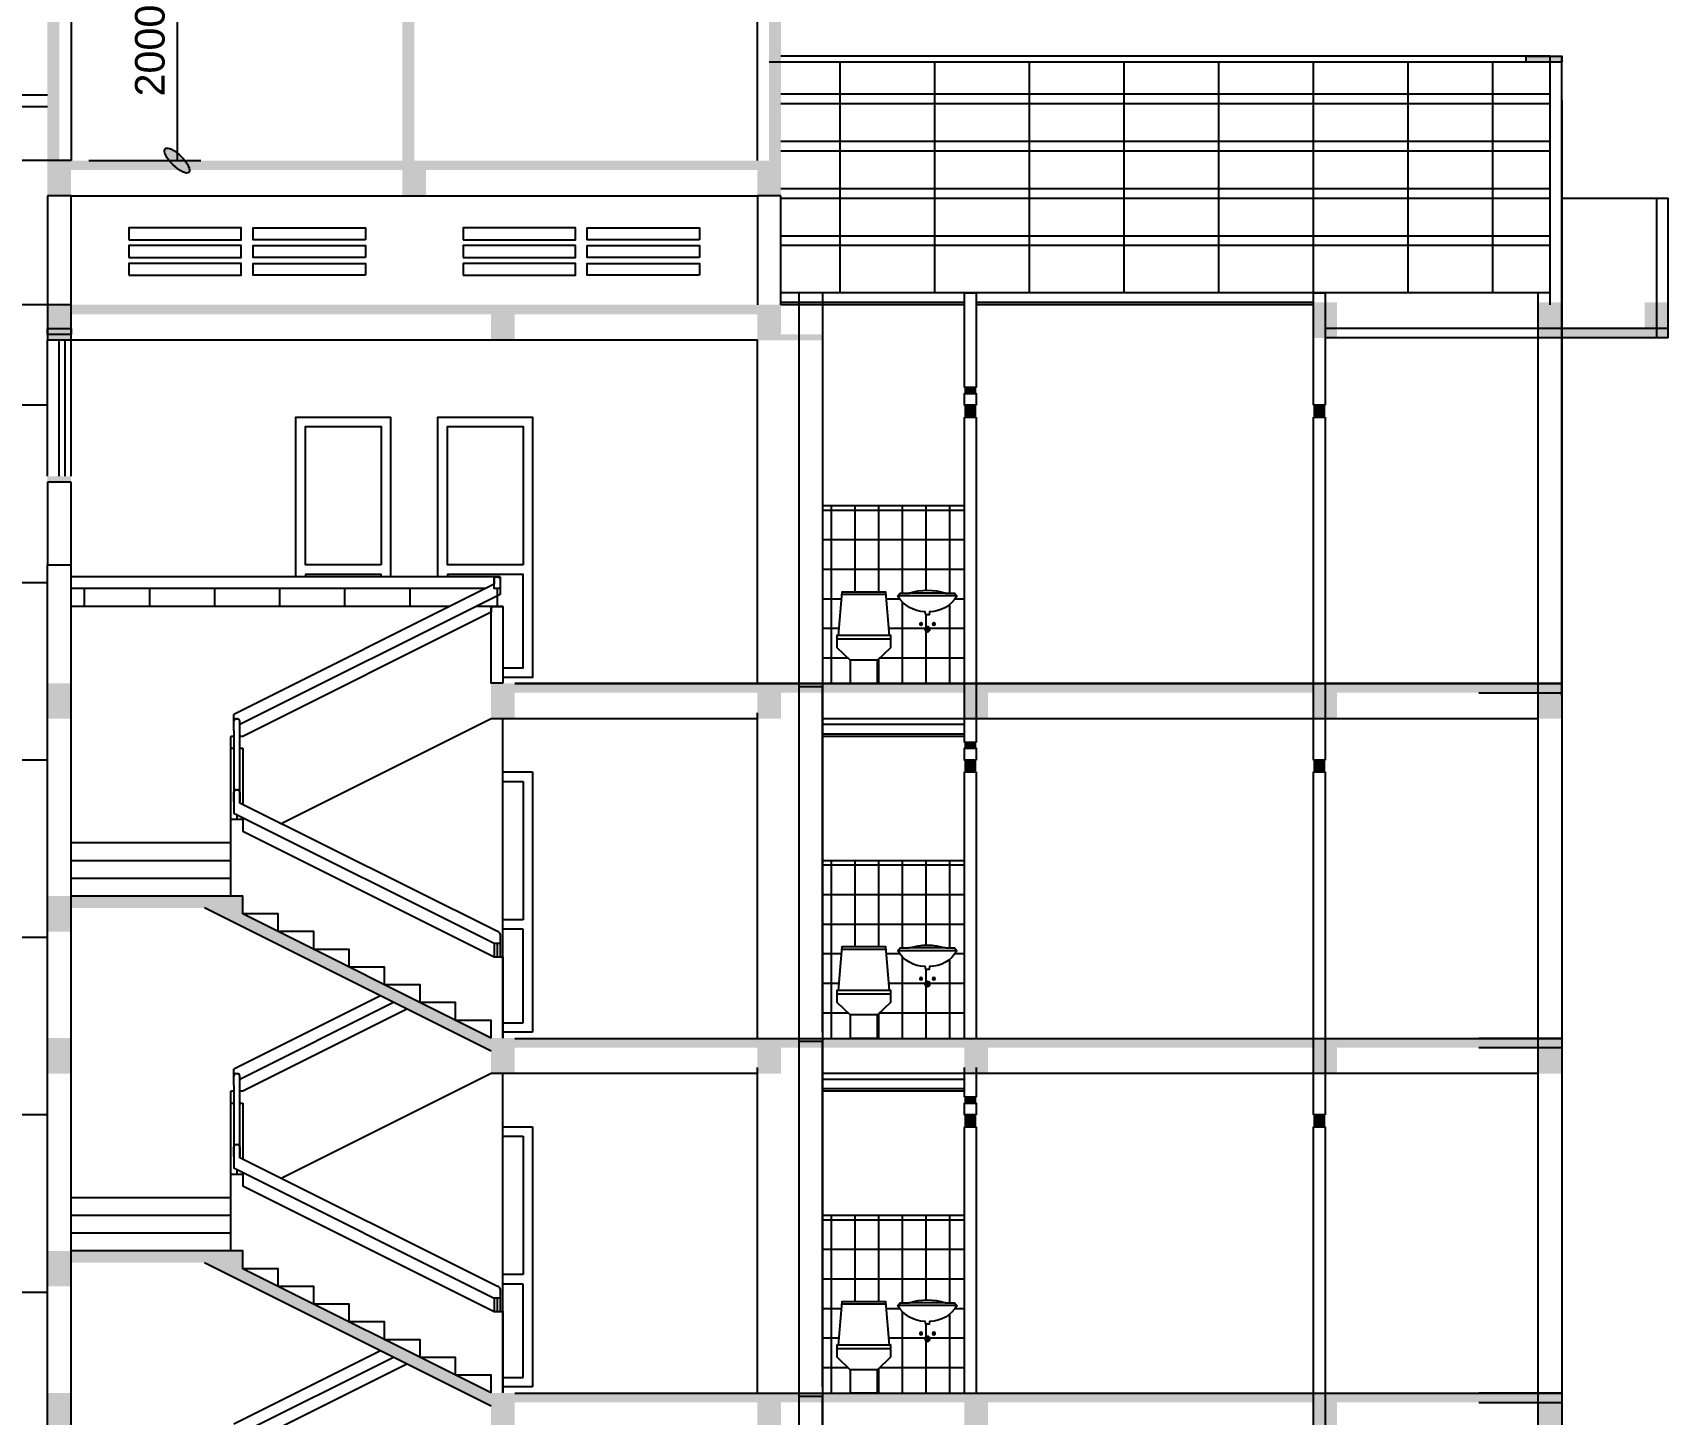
# Model space of a CAD drawing. Extents: x -110475 to -26375, y -22185 to 37215.
# Drawn here: x -54588 to -40763, y 14835 to 26517 of the extents above; entities that cross this region are included whole.
import ezdxf

# ---------------------------------------------------------------- set-up
doc = ezdxf.new("R2010")
doc.units = 0
doc.header["$LTSCALE"] = 800
doc.header["$MEASUREMENT"] = 0
doc.header["$PDMODE"] = 2
doc.layers.get('0').update_dxf_attribs({"linetype": 'CONTINUOUS'})
doc.layers.get('DEFPOINTS').update_dxf_attribs({"linetype": 'CONTINUOUS'})
for name, color, linetype in [('BAO', 3, 'CONTINUOUS'), ('CUA', 4, 'CONTINUOUS'), ('DIM', 6, 'CONTINUOUS'), ('HATCH', 6, 'CONTINUOUS'), ('mc1', 5, 'CONTINUOUS'), ('MDUNG', 3, 'CONTINUOUS'), ('TBI', 3, 'CONTINUOUS')]:
    doc.layers.add(name, color=color, linetype=linetype)
doc.styles.add('VNI-HELVE', font='VHELVEN.TTF')
doc.dimstyles.new('DIM100S', dxfattribs={"dimtxt": 250, "dimasz": 150, "dimexe": 200, "dimexo": 0, "dimgap": 100, "dimtad": 1, "dimdec": 0, "dimlfac": 100, "dimrnd": 50, "dimzin": 0, "dimdsep": 46, "dimtxsty": 'VNI-HELVE', "dimblk1": 'ARCHTICK', "dimblk2": 'ARCHTICK', "dimsah": 1, "dimcen": 0, "dimclrd": 6, "dimclre": 6, "dimclrt": 6, "dimadec": 0, "dimazin": 0, "dimtfac": 1, "dimtdec": 0, "dimtofl": 0, "dimtmove": 0, "dimatfit": 3, "dimldrblk": 'ARCHTICK', "dimfxl": 0, "dimtolj": 1, "dimtzin": 0, "dimarcsym": 0})
pattern_1 = [(90, (-239834.67, 22230.74), (200, 1e-14), [])]
pattern_2 = [(180, (-239834.67, 22230.74), (0, 250), [])]

# ---------------------------------------------------------------- blocks, each defined once
blk = doc.blocks.new('WC2d21')
at = {"color": 151}
for p, q in [((-250, 738), (250, 738)), ((-69, 502), (-39, 502)), ((-54, 517), (-54, 488)), ((-25, 457), (25, 457)), ((0, 483), (0, 432)), ((69, 502), (39, 502)), ((54, 517), (54, 488))]:
    blk.add_line(p, q, dxfattribs=at)
blk.add_line((-154, 762), (154, 762))
blk.add_lwpolyline([(14, 580), (19, 605, 0.263805), (250, 738), (229, 762), (154, 762, 0.159336), (-154, 762), (-229, 762), (-250, 738, 0.263805), (-19, 605), (-14, 580), (0, 580)], format="xyb", close=True)
for centre, radius in [((-54, 502), 10.5), ((0, 457), 21), ((54, 502), 10.5)]:
    blk.add_circle(centre, radius, dxfattribs=at)
blk = doc.blocks.new('_ArchTick')
h = blk.add_hatch(color=256)
edge = h.paths.add_edge_path()
edge.add_ellipse((0, 0), major_axis=(0.5, 0.5), ratio=0.348148, start_angle=0, end_angle=360)
blk.add_ellipse((0, 0), major_axis=(0.5, 0.5), ratio=0.348148)
blk = doc.blocks.new('*D33')
at = {"layer": 'DEFPOINTS', "color": 0, "linetype": 'Continuous'}
for p in [(-54314, 27296), (-54114, 25436), (-53368, 25436)]:
    blk.add_point(p, dxfattribs=at)
at = {"layer": 'DIM', "color": 6, "linetype": 'Continuous', "lineweight": -2}
for p, q in [((-54314, 27296), (-53168, 27296)), ((-53368, 27296), (-53368, 25436)), ((-54114, 25436), (-53168, 25436))]:
    blk.add_line(p, q, dxfattribs=at)
at = {"layer": 'DIM', "color": 6, "linetype": 'Continuous', "lineweight": -2, "xscale": 200, "yscale": 200, "zscale": 200}
for p, rotation in [((-53368, 27296), 90), ((-53368, 25436), 270)]:
    blk.add_blockref('_ArchTick', p, dxfattribs=dict(at, rotation=rotation))
at = {"layer": 'DIM', "color": 6, "linetype": 'Continuous', "insert": (-53596, 26366), "char_height": 250, "attachment_point": 5, "rotation": 90, "style": 'VNI-HELVE'}
blk.add_mtext('\\A1;2000', dxfattribs=at)
blk = doc.blocks.new('*D32')
at = {"layer": 'DEFPOINTS', "color": 0, "linetype": 'Continuous'}
for p in [(-54263, 25436), (-55199, 24216), (-54263, 24216)]:
    blk.add_point(p, dxfattribs=at)
at = {"layer": 'DIM', "color": 6, "linetype": 'Continuous', "lineweight": -2}
for p, q in [((-54263, 25436), (-55399, 25436)), ((-55199, 25436), (-55199, 24216)), ((-54263, 24216), (-55399, 24216)), ((-55199, 24216), (-55199, 22651))]:
    blk.add_line(p, q, dxfattribs=at)
at = {"layer": 'DIM', "color": 6, "linetype": 'Continuous', "lineweight": -2, "xscale": 200, "yscale": 200, "zscale": 200}
for p, rotation in [((-55199, 25436), 90), ((-55199, 24216), 270)]:
    blk.add_blockref('_ArchTick', p, dxfattribs=dict(at, rotation=rotation))
at = {"layer": 'DIM', "color": 6, "linetype": 'Continuous', "insert": (-55428, 23333), "char_height": 250, "attachment_point": 5, "rotation": 90, "style": 'VNI-HELVE'}
blk.add_mtext('\\A1;122000', dxfattribs=at)

msp = doc.modelspace()

# ---------------------------------------------------------------- hatches: boundary and pattern name
at = {"layer": 'HATCH'}
h = msp.add_hatch(dxfattribs=at)
h.set_pattern_fill('_USER', color=6, scale=250, style=0, pattern_type=0)
h.set_pattern_definition([(180, (-239834.67, 28230.74), (0, 250), [])])
h.paths.add_polyline_path([(-47912.808, 22516.307), (-46712.808, 22516.307), (-46712.808, 21066.307), (-46712.808, 21016.307), (-47447.808, 21016.307), (-47447.808, 21212.139), (-47333.808, 21320.007), (-47333.808, 21387.971), (-47333.808, 21419.307), (-47345.575, 21419.307), (-47377.808, 21787.307), (-47562.808, 21787.307), (-47747.808, 21787.307), (-47780.04, 21419.307), (-47791.808, 21419.307), (-47791.808, 21387.971), (-47791.808, 21320.007), (-47677.808, 21212.139), (-47677.808, 21016.307), (-47912.808, 21016.307)])
h.paths.add_polyline_path([(-47254.481, 21778.798), (-47275.423, 21754.289, 0.263804579), (-47044.657, 21620.817), (-47039.753, 21596.307), (-47025.283, 21596.307), (-47010.813, 21596.307), (-47005.91, 21620.817, 0.263804579), (-46775.144, 21754.289), (-46796.086, 21778.798), (-46871.461, 21778.798, 0.159336024), (-47179.105, 21778.798)], flags=16)
h.paths.add_polyline_path([(-47090.092, 21518.798, 1), (-47069.092, 21518.798, 1)], flags=16)
h.paths.add_polyline_path([(-47046.283, 21473.798, 1), (-47004.283, 21473.798, 1)], flags=16)
h.paths.add_polyline_path([(-46981.474, 21518.798, 1), (-46960.474, 21518.798, 1)], flags=16)
h = msp.add_hatch(dxfattribs=at)
h.set_pattern_fill('_USER', color=6, scale=200, angle=90, style=0, pattern_type=0)
h.set_pattern_definition([(90, (-239834.67, 28230.74), (200, 1e-14), [])])
h.paths.add_polyline_path([(-47912.808, 22516.307), (-46712.808, 22516.307), (-46712.808, 21066.307), (-46712.808, 21016.307), (-47447.808, 21016.307), (-47447.808, 21212.139), (-47333.808, 21320.007), (-47333.808, 21387.971), (-47333.808, 21419.307), (-47345.575, 21419.307), (-47377.808, 21787.307), (-47562.808, 21787.307), (-47747.808, 21787.307), (-47780.04, 21419.307), (-47791.808, 21419.307), (-47791.808, 21387.971), (-47791.808, 21320.007), (-47677.808, 21212.139), (-47677.808, 21016.307), (-47912.808, 21016.307)])
h.paths.add_polyline_path([(-47254.481, 21778.798), (-47275.423, 21754.289, 0.263804579), (-47044.657, 21620.817), (-47039.753, 21596.307), (-47025.283, 21596.307), (-47010.813, 21596.307), (-47005.91, 21620.817, 0.263804579), (-46775.144, 21754.289), (-46796.086, 21778.798), (-46871.461, 21778.798, 0.159336024), (-47179.105, 21778.798)], flags=16)
h.paths.add_polyline_path([(-47090.092, 21518.798, 1), (-47069.092, 21518.798, 1)], flags=16)
h.paths.add_polyline_path([(-46981.474, 21518.798, 1), (-46960.474, 21518.798, 1)], flags=16)
h.paths.add_polyline_path([(-47046.283, 21473.798, 1), (-47004.283, 21473.798, 1)], flags=16)
h = msp.add_hatch(dxfattribs=at)
h.set_pattern_fill('_USER', color=6, scale=250, style=0, pattern_type=0)
h.set_pattern_definition([(180, (-239834.67, 25230.74), (0, 250), [])])
h.paths.add_polyline_path([(-47912.808, 19516.307), (-46712.808, 19516.307), (-46712.808, 18066.307), (-46712.808, 18016.307), (-47447.808, 18016.307), (-47447.808, 18212.139), (-47333.808, 18320.007), (-47333.808, 18387.971), (-47333.808, 18419.307), (-47345.575, 18419.307), (-47377.808, 18787.307), (-47562.808, 18787.307), (-47747.808, 18787.307), (-47780.04, 18419.307), (-47791.808, 18419.307), (-47791.808, 18387.971), (-47791.808, 18320.007), (-47677.808, 18212.139), (-47677.808, 18016.307), (-47912.808, 18016.307)])
h.paths.add_polyline_path([(-47254.481, 18778.798), (-47275.423, 18754.289, 0.263804579), (-47044.657, 18620.817), (-47039.753, 18596.307), (-47025.283, 18596.307), (-47010.813, 18596.307), (-47005.91, 18620.817, 0.263804579), (-46775.144, 18754.289), (-46796.086, 18778.798), (-46871.461, 18778.798, 0.159336024), (-47179.105, 18778.798)], flags=16)
h.paths.add_polyline_path([(-47090.092, 18518.798, 1), (-47069.092, 18518.798, 1)], flags=16)
h.paths.add_polyline_path([(-47046.283, 18473.798, 1), (-47004.283, 18473.798, 1)], flags=16)
h.paths.add_polyline_path([(-46981.474, 18518.798, 1), (-46960.474, 18518.798, 1)], flags=16)
h = msp.add_hatch(dxfattribs=at)
h.set_pattern_fill('_USER', color=6, scale=200, angle=90, style=0, pattern_type=0)
h.set_pattern_definition([(90, (-239834.67, 25230.74), (200, 1e-14), [])])
h.paths.add_polyline_path([(-47912.808, 19516.307), (-46712.808, 19516.307), (-46712.808, 18066.307), (-46712.808, 18016.307), (-47447.808, 18016.307), (-47447.808, 18212.139), (-47333.808, 18320.007), (-47333.808, 18387.971), (-47333.808, 18419.307), (-47345.575, 18419.307), (-47377.808, 18787.307), (-47562.808, 18787.307), (-47747.808, 18787.307), (-47780.04, 18419.307), (-47791.808, 18419.307), (-47791.808, 18387.971), (-47791.808, 18320.007), (-47677.808, 18212.139), (-47677.808, 18016.307), (-47912.808, 18016.307)])
h.paths.add_polyline_path([(-47254.481, 18778.798), (-47275.423, 18754.289, 0.263804579), (-47044.657, 18620.817), (-47039.753, 18596.307), (-47025.283, 18596.307), (-47010.813, 18596.307), (-47005.91, 18620.817, 0.263804579), (-46775.144, 18754.289), (-46796.086, 18778.798), (-46871.461, 18778.798, 0.159336024), (-47179.105, 18778.798)], flags=16)
h.paths.add_polyline_path([(-47090.092, 18518.798, 1), (-47069.092, 18518.798, 1)], flags=16)
h.paths.add_polyline_path([(-46981.474, 18518.798, 1), (-46960.474, 18518.798, 1)], flags=16)
h.paths.add_polyline_path([(-47046.283, 18473.798, 1), (-47004.283, 18473.798, 1)], flags=16)
h = msp.add_hatch(dxfattribs=at)
h.set_pattern_fill('_USER', color=6, scale=200, angle=90, style=0, pattern_type=0)
h.set_pattern_definition(pattern_1)
h.paths.add_polyline_path([(-47912.808, 16516.307), (-46712.808, 16516.307), (-46712.808, 15066.307), (-46712.808, 15016.307), (-47447.808, 15016.307), (-47447.808, 15212.139), (-47333.808, 15320.007), (-47333.808, 15387.971), (-47333.808, 15419.307), (-47345.575, 15419.307), (-47377.808, 15787.307), (-47562.808, 15787.307), (-47747.808, 15787.307), (-47780.04, 15419.307), (-47791.808, 15419.307), (-47791.808, 15387.971), (-47791.808, 15320.007), (-47677.808, 15212.139), (-47677.808, 15016.307), (-47912.808, 15016.307)])
h.paths.add_polyline_path([(-47254.481, 15778.798), (-47275.423, 15754.289, 0.263804579), (-47044.657, 15620.817), (-47039.753, 15596.307), (-47025.283, 15596.307), (-47010.813, 15596.307), (-47005.91, 15620.817, 0.263804579), (-46775.144, 15754.289), (-46796.086, 15778.798), (-46871.461, 15778.798, 0.159336024), (-47179.105, 15778.798)], flags=16)
h.paths.add_polyline_path([(-47090.092, 15518.798, 1), (-47069.092, 15518.798, 1)], flags=16)
h.paths.add_polyline_path([(-46981.474, 15518.798, 1), (-46960.474, 15518.798, 1)], flags=16)
h.paths.add_polyline_path([(-47046.283, 15473.798, 1), (-47004.283, 15473.798, 1)], flags=16)
h = msp.add_hatch(dxfattribs=at)
h.set_pattern_fill('_USER', color=6, scale=250, style=0, pattern_type=0)
h.set_pattern_definition(pattern_2)
h.paths.add_polyline_path([(-47912.808, 16516.307), (-46712.808, 16516.307), (-46712.808, 15066.307), (-46712.808, 15016.307), (-47447.808, 15016.307), (-47447.808, 15212.139), (-47333.808, 15320.007), (-47333.808, 15387.971), (-47333.808, 15419.307), (-47345.575, 15419.307), (-47377.808, 15787.307), (-47562.808, 15787.307), (-47747.808, 15787.307), (-47780.04, 15419.307), (-47791.808, 15419.307), (-47791.808, 15387.971), (-47791.808, 15320.007), (-47677.808, 15212.139), (-47677.808, 15016.307), (-47912.808, 15016.307)])
h.paths.add_polyline_path([(-47254.481, 15778.798), (-47275.423, 15754.289, 0.263804579), (-47044.657, 15620.817), (-47039.753, 15596.307), (-47025.283, 15596.307), (-47010.813, 15596.307), (-47005.91, 15620.817, 0.263804579), (-46775.144, 15754.289), (-46796.086, 15778.798), (-46871.461, 15778.798, 0.159336024), (-47179.105, 15778.798)], flags=16)
h.paths.add_polyline_path([(-47090.092, 15518.798, 1), (-47069.092, 15518.798, 1)], flags=16)
h.paths.add_polyline_path([(-47046.283, 15473.798, 1), (-47004.283, 15473.798, 1)], flags=16)
h.paths.add_polyline_path([(-46981.474, 15518.798, 1), (-46960.474, 15518.798, 1)], flags=16)
h = msp.add_hatch(dxfattribs=at)
h.set_pattern_fill('_USER', color=6, scale=250, style=0, pattern_type=0)
h.set_pattern_definition(pattern_2)
h.paths.add_polyline_path([(-47912.808, 16516.307), (-46712.808, 16516.307), (-46712.808, 15066.307), (-46712.808, 15016.307), (-47447.808, 15016.307), (-47447.808, 15212.139), (-47333.808, 15320.007), (-47333.808, 15387.971), (-47333.808, 15419.307), (-47345.575, 15419.307), (-47377.808, 15787.307), (-47562.808, 15787.307), (-47747.808, 15787.307), (-47780.04, 15419.307), (-47791.808, 15419.307), (-47791.808, 15387.971), (-47791.808, 15320.007), (-47677.808, 15212.139), (-47677.808, 15016.307), (-47912.808, 15016.307)])
h.paths.add_polyline_path([(-47254.481, 15778.798), (-47275.423, 15754.289, 0.263804579), (-47044.657, 15620.817), (-47039.753, 15596.307), (-47025.283, 15596.307), (-47010.813, 15596.307), (-47005.91, 15620.817, 0.263804579), (-46775.144, 15754.289), (-46796.086, 15778.798), (-46871.461, 15778.798, 0.159336024), (-47179.105, 15778.798)], flags=16)
h.paths.add_polyline_path([(-47090.092, 15518.798, 1), (-47069.092, 15518.798, 1)], flags=16)
h.paths.add_polyline_path([(-47046.283, 15473.798, 1), (-47004.283, 15473.798, 1)], flags=16)
h.paths.add_polyline_path([(-46981.474, 15518.798, 1), (-46960.474, 15518.798, 1)], flags=16)
h = msp.add_hatch(dxfattribs=at)
h.set_pattern_fill('_USER', color=6, scale=200, angle=90, style=0, pattern_type=0)
h.set_pattern_definition(pattern_1)
h.paths.add_polyline_path([(-47912.808, 16516.307), (-46712.808, 16516.307), (-46712.808, 15066.307), (-46712.808, 15016.307), (-47447.808, 15016.307), (-47447.808, 15212.139), (-47333.808, 15320.007), (-47333.808, 15387.971), (-47333.808, 15419.307), (-47345.575, 15419.307), (-47377.808, 15787.307), (-47562.808, 15787.307), (-47747.808, 15787.307), (-47780.04, 15419.307), (-47791.808, 15419.307), (-47791.808, 15387.971), (-47791.808, 15320.007), (-47677.808, 15212.139), (-47677.808, 15016.307), (-47912.808, 15016.307)])
h.paths.add_polyline_path([(-47254.481, 15778.798), (-47275.423, 15754.289, 0.263804579), (-47044.657, 15620.817), (-47039.753, 15596.307), (-47025.283, 15596.307), (-47010.813, 15596.307), (-47005.91, 15620.817, 0.263804579), (-46775.144, 15754.289), (-46796.086, 15778.798), (-46871.461, 15778.798, 0.159336024), (-47179.105, 15778.798)], flags=16)
h.paths.add_polyline_path([(-47090.092, 15518.798, 1), (-47069.092, 15518.798, 1)], flags=16)
h.paths.add_polyline_path([(-46981.474, 15518.798, 1), (-46960.474, 15518.798, 1)], flags=16)
h.paths.add_polyline_path([(-47046.283, 15473.798, 1), (-47004.283, 15473.798, 1)], flags=16)

# ---------------------------------------------------------------- linework, layer by layer
at = {"layer": 'BAO', "color": 3, "linetype": 'Continuous'}
for points in [[(-41862.808, 20716.307), (-47912.867, 20716.307)], [(-50712.936, 18016.307), (-50712.936, 18166.307), (-51012.936, 18166.307), (-51012.936, 18316.307), (-51312.936, 18316.307), (-51312.936, 18466.307), (-51612.936, 18466.307), (-51612.936, 18616.307), (-51912.936, 18616.307), (-51912.936, 18766.307), (-52212.936, 18766.307), (-52212.936, 18916.307), (-52512.936, 18916.307), (-52512.936, 19066.307), (-52812.936, 19066.307)], [(-41862.808, 17716.307), (-47912.867, 17716.307)], [(-50712.936, 15016.307), (-50712.936, 15166.307), (-51012.936, 15166.307), (-51012.936, 15316.307), (-51312.936, 15316.307), (-51312.936, 15466.307), (-51612.936, 15466.307), (-51612.936, 15616.307), (-51912.936, 15616.307), (-51912.936, 15766.307), (-52212.936, 15766.307), (-52212.936, 15916.307), (-52512.936, 15916.307), (-52512.936, 16066.307), (-52812.936, 16066.307)]]:
    msp.add_lwpolyline(points, dxfattribs=at)
at = {"layer": 'CUA', "color": 4}
for p, q in [((-48262.808, 25136.307), (-48462.808, 25136.307)), ((-48262.808, 24216.307), (-48262.808, 25136.307)), ((-54148.678, 21666.307), (-54148.678, 21816.307)), ((-53598.678, 21666.307), (-53598.678, 21816.307)), ((-53048.678, 21666.307), (-53048.678, 21816.307)), ((-52498.678, 21666.307), (-52498.678, 21816.307)), ((-51948.678, 21666.307), (-51948.678, 21816.307)), ((-51398.678, 21666.307), (-51398.678, 21816.307)), ((-46612.808, 15716.307), (-46612.808, 15116.307)), ((-46612.808, 15716.307), (-46612.808, 15116.307))]:
    msp.add_line(p, q, dxfattribs=at)
at = {"layer": 'CUA', "color": 4, "linetype": 'ByBlock'}
for p, q in [((-54362.808, 22766.307), (-54362.808, 23916.307)), ((-54312.808, 22766.307), (-54312.808, 23916.307)), ((-54262.808, 22766.307), (-54262.808, 23916.307)), ((-50637.936, 21916.307), (-54262.808, 21916.307)), ((-50687.936, 21853.111), (-52887.936, 20753.111)), ((-50687.936, 21891.307), (-50687.936, 21853.111)), ((-50637.936, 21916.307), (-50637.936, 21816.307)), ((-50637.936, 21878.111), (-50637.936, 21766.307)), ((-50761.543, 21816.307), (-54262.808, 21816.307)), ((-50637.936, 21766.307), (-52837.936, 20666.307)), ((-50662.936, 21816.307), (-50662.936, 21666.307)), ((-50662.936, 21816.307), (-50662.936, 21666.307)), ((-50662.936, 21753.807), (-50662.936, 21666.307)), ((-51061.543, 21666.307), (-54262.808, 21666.307)), ((-50712.936, 21616.307), (-52812.936, 20566.307)), ((-50612.936, 21666.307), (-50837.936, 21666.307)), ((-50712.936, 21666.307), (-50712.936, 21616.307)), ((-50612.936, 21666.307), (-50612.936, 21016.307)), ((-52887.936, 20616.307), (-52887.936, 20753.111)), ((-52887.936, 20616.307), (-52887.936, 19915.611)), ((-52867.936, 20716.307), (-52857.936, 20716.307)), ((-52837.936, 20616.307), (-52837.936, 20696.307)), ((-52837.936, 20003.074), (-52837.936, 20616.307)), ((-52887.936, 20566.307), (-52912.936, 20566.307)), ((-52912.936, 20466.307), (-52912.936, 20566.307)), ((-52912.936, 19216.307), (-52912.936, 20466.307)), ((-52912.936, 20466.307), (-52887.936, 20466.307)), ((-52812.936, 20566.307), (-52837.936, 20566.307)), ((-52837.936, 20466.307), (-52812.936, 20466.307)), ((-52812.936, 20466.307), (-52812.936, 19990.611)), ((-50612.936, 20266.307), (-50362.808, 20266.307)), ((-50612.936, 20186.307), (-50442.808, 20186.307)), ((-50442.808, 20186.307), (-50442.808, 19016.307)), ((-50362.808, 20266.307), (-50362.808, 18066.307)), ((-52887.936, 20016.307), (-52887.936, 20096.307)), ((-52867.936, 20116.307), (-52857.936, 20116.307)), ((-52837.936, 20096.307), (-52837.936, 20016.307)), ((-50687.936, 18815.611), (-52887.936, 19915.611)), ((-50657.936, 18916.307), (-52837.936, 20003.074)), ((-52912.936, 19216.307), (-52912.936, 19866.307)), ((-52912.936, 19866.307), (-52812.936, 19866.307)), ((-52862.936, 19903.111), (-52862.936, 19866.307)), ((-52862.936, 19903.111), (-52862.936, 19866.307)), ((-52812.936, 19878.111), (-52812.936, 19766.307)), ((-52912.936, 19666.307), (-54262.808, 19666.307)), ((-52912.936, 19516.307), (-54262.808, 19516.307)), ((-52912.936, 19366.307), (-54262.808, 19366.307)), ((-50442.808, 19016.307), (-50612.936, 19016.307)), ((-50687.936, 18816.307), (-50687.936, 18703.807)), ((-50637.936, 18816.307), (-50687.936, 18816.307)), ((-50662.936, 18816.307), (-50662.936, 18703.807)), ((-50662.936, 18816.307), (-50662.936, 18703.807)), ((-50637.936, 18896.307), (-50637.936, 18816.307)), ((-50637.936, 18840.611), (-50637.936, 18703.807)), ((-50442.808, 18936.307), (-50612.936, 18936.307)), ((-50442.808, 18146.307), (-50442.808, 18936.307)), ((-50687.936, 18703.807), (-50612.936, 18703.807)), ((-50612.936, 18703.807), (-50612.936, 18016.307)), ((-51649.043, 18372.557), (-52887.936, 17753.111)), ((-51649.043, 18372.557), (-52887.936, 17753.111)), ((-51537.239, 18316.656), (-52837.936, 17666.307)), ((-51537.239, 18316.656), (-52837.936, 17666.307)), ((-51424.739, 18260.406), (-52812.936, 17566.307)), ((-50612.936, 18146.307), (-50442.808, 18146.307)), ((-50362.808, 18066.307), (-50612.936, 18066.307)), ((-52887.936, 17616.307), (-52887.936, 17753.111)), ((-52867.936, 17716.307), (-52857.936, 17716.307)), ((-52867.936, 17716.307), (-52857.936, 17716.307)), ((-52837.936, 17616.307), (-52837.936, 17696.307)), ((-48462.808, 15066.307), (-48462.808, 17766.307)), ((-52887.936, 17566.307), (-52912.936, 17566.307)), ((-52912.936, 17466.307), (-52912.936, 17566.307)), ((-52887.936, 17616.307), (-52887.936, 16915.611)), ((-52837.936, 17003.074), (-52837.936, 17616.307)), ((-52812.936, 17566.307), (-52837.936, 17566.307)), ((-52912.936, 16216.307), (-52912.936, 17466.307)), ((-52912.936, 17466.307), (-52887.936, 17466.307)), ((-52837.936, 17466.307), (-52812.936, 17466.307)), ((-52812.936, 17466.307), (-52812.936, 16990.611)), ((-50612.936, 17266.307), (-50362.808, 17266.307)), ((-50612.936, 17186.307), (-50442.808, 17186.307)), ((-50442.808, 17186.307), (-50442.808, 16016.307)), ((-50362.808, 17266.307), (-50362.808, 15066.307)), ((-52887.936, 17016.307), (-52887.936, 17096.307)), ((-52867.936, 17116.307), (-52857.936, 17116.307)), ((-52837.936, 17096.307), (-52837.936, 17016.307)), ((-50687.936, 15815.611), (-52887.936, 16915.611)), ((-52862.936, 16903.111), (-52862.936, 16866.307)), ((-52862.936, 16903.111), (-52862.936, 16866.307)), ((-50657.936, 15916.307), (-52837.936, 17003.074)), ((-52812.936, 16878.111), (-52812.936, 16766.307)), ((-52912.936, 16216.307), (-52912.936, 16866.307)), ((-52912.936, 16866.307), (-52812.936, 16866.307)), ((-52912.936, 16666.307), (-54262.808, 16666.307)), ((-52912.936, 16516.307), (-54262.808, 16516.307)), ((-52912.936, 16366.307), (-54262.808, 16366.307)), ((-50442.808, 16016.307), (-50612.936, 16016.307)), ((-50442.808, 15936.307), (-50612.936, 15936.307)), ((-50442.808, 15146.307), (-50442.808, 15936.307)), ((-50687.936, 15816.307), (-50687.936, 15703.807)), ((-50637.936, 15816.307), (-50687.936, 15816.307)), ((-50662.936, 15816.307), (-50662.936, 15703.807)), ((-50662.936, 15816.307), (-50662.936, 15703.807)), ((-50637.936, 15896.307), (-50637.936, 15816.307)), ((-50637.936, 15840.611), (-50637.936, 15703.807)), ((-50687.936, 15703.807), (-50612.936, 15703.807)), ((-50612.936, 15703.807), (-50612.936, 15016.307)), ((-51649.043, 15372.557), (-52887.936, 14753.111)), ((-51537.239, 15316.656), (-52837.936, 14666.307)), ((-51424.739, 15260.406), (-52812.936, 14566.307)), ((-50612.936, 15146.307), (-50442.808, 15146.307)), ((-50362.808, 15066.307), (-50612.936, 15066.307))]:
    msp.add_line(p, q, dxfattribs=at)
at = {"layer": 'CUA', "color": 4, "linetype": 'Continuous'}
for p, q in [((-46712.808, 20666.307), (-47912.808, 20666.307)), ((-46712.808, 20586.307), (-47912.808, 20586.307)), ((-46712.808, 20566.307), (-47912.808, 20566.307)), ((-46712.808, 17666.307), (-47912.808, 17666.307)), ((-46712.808, 17586.307), (-47912.808, 17586.307)), ((-46712.808, 17566.307), (-47912.808, 17566.307))]:
    msp.add_line(p, q, dxfattribs=at)
at = {"layer": 'CUA', "color": 4, "linetype": 'ByBlock'}
for points in [[(-53775.308, 24766.307), (-52825.308, 24766.307), (-52825.308, 24866.307), (-53775.308, 24866.307)], [(-51775.308, 24766.307), (-52725.308, 24766.307), (-52725.308, 24866.307), (-51775.308, 24866.307)], [(-50950.308, 24766.307), (-50000.308, 24766.307), (-50000.308, 24866.307), (-50950.308, 24866.307)], [(-48950.308, 24766.307), (-49900.308, 24766.307), (-49900.308, 24866.307), (-48950.308, 24866.307)], [(-53775.308, 24616.307), (-52825.308, 24616.307), (-52825.308, 24716.307), (-53775.308, 24716.307)], [(-51775.308, 24616.307), (-52725.308, 24616.307), (-52725.308, 24716.307), (-51775.308, 24716.307)], [(-50950.308, 24616.307), (-50000.308, 24616.307), (-50000.308, 24716.307), (-50950.308, 24716.307)], [(-48950.308, 24616.307), (-49900.308, 24616.307), (-49900.308, 24716.307), (-48950.308, 24716.307)], [(-53775.308, 24466.307), (-52825.308, 24466.307), (-52825.308, 24566.307), (-53775.308, 24566.307)], [(-51775.308, 24466.307), (-52725.308, 24466.307), (-52725.308, 24566.307), (-51775.308, 24566.307)], [(-50950.308, 24466.307), (-50000.308, 24466.307), (-50000.308, 24566.307), (-50950.308, 24566.307)], [(-48950.308, 24466.307), (-49900.308, 24466.307), (-49900.308, 24566.307), (-48950.308, 24566.307)], [(-51642.808, 22016.307), (-52282.808, 22016.307), (-52282.808, 23186.307), (-51642.808, 23186.307)], [(-50442.808, 22016.307), (-51082.808, 22016.307), (-51082.808, 23186.307), (-50442.808, 23186.307)], [(-50612.936, 21016.307), (-50712.936, 21016.307), (-50712.936, 21666.307), (-50612.936, 21666.307)]]:
    msp.add_lwpolyline(points, close=True, dxfattribs=at)
for points in [[(-52362.808, 21916.307), (-52362.808, 23266.307), (-51562.808, 23266.307), (-51562.808, 21916.307)], [(-51162.808, 21916.307), (-51162.808, 23266.307), (-50362.808, 23266.307), (-50362.808, 21066.307), (-50612.936, 21066.307)], [(-51642.808, 21916.307), (-51642.808, 21936.307), (-52282.808, 21936.307), (-52282.808, 21916.307)], [(-50612.936, 21146.307), (-50442.808, 21146.307), (-50442.808, 21936.307), (-51082.808, 21936.307), (-51082.808, 21916.307)], [(-52912.936, 19216.307), (-52912.936, 19216.307), (-52912.936, 19866.307), (-52812.936, 19866.307), (-52812.936, 19766.307), (-50687.936, 18703.807)], [(-47912.808, 15066.307), (-47912.808, 17986.307), (-48112.808, 17986.307), (-48112.808, 15066.307)], [(-52912.936, 16216.307), (-52912.936, 16216.307), (-52912.936, 16866.307), (-52812.936, 16866.307), (-52812.936, 16766.307), (-50687.936, 15703.807)], [(-47912.808, 12066.307), (-47912.808, 14986.307), (-48112.808, 14986.307), (-48112.808, 12066.307)]]:
    msp.add_lwpolyline(points, dxfattribs=at)
msp.add_lwpolyline([(-50637.936, 21816.307), (-50687.936, 21816.307), (-50687.936, 21896.307, -0.414213562), (-50667.936, 21916.307), (-50657.936, 21916.307, -0.414213562), (-50637.936, 21896.307)], format="xyb", close=True, dxfattribs=at)
for centre, start, end in [((-52867.936, 20696.307), 90, 180), ((-52857.936, 20696.307), 0, 90), ((-52867.936, 20096.307), 90, 180), ((-52857.936, 20096.307), 0, 90), ((-50657.936, 18896.307), 0, 90), ((-52867.936, 17696.307), 90, 180), ((-52867.936, 17696.307), 90, 180), ((-52857.936, 17696.307), 0, 90), ((-52857.936, 17696.307), 0, 90), ((-52867.936, 17096.307), 90, 180), ((-52857.936, 17096.307), 0, 90), ((-50657.936, 15896.307), 0, 90)]:
    msp.add_arc(centre, 20, start, end, dxfattribs=at)
at = {"layer": 'HATCH', "color": 6}
for p, q in [((-46712.808, 22516.307), (-47912.808, 22516.307)), ((-46712.808, 19516.307), (-47912.808, 19516.307)), ((-46712.808, 16516.307), (-47912.808, 16516.307)), ((-46712.808, 16516.307), (-47912.808, 16516.307))]:
    msp.add_line(p, q, dxfattribs=at)
at = {"layer": 'mc1', "color": 5}
for p, q in [((-54262.808, 25136.307), (-54462.808, 25136.307)), ((-54262.808, 23916.307), (-54462.808, 23916.307)), ((-42362.808, 21016.307), (-41662.808, 21016.307)), ((-42362.808, 20936.307), (-41662.808, 20936.307)), ((-50712.936, 17904.504), (-53136.543, 19116.307)), ((-50712.936, 18016.307), (-52812.936, 19066.307)), ((-42362.808, 18016.307), (-41662.808, 18016.307)), ((-42362.808, 17936.307), (-41662.808, 17936.307)), ((-50712.936, 14904.504), (-53136.543, 16116.307)), ((-50712.936, 14904.504), (-53136.543, 16116.307)), ((-50712.936, 15016.307), (-52812.936, 16066.307)), ((-50712.936, 15016.307), (-52812.936, 16066.307)), ((-42362.808, 15016.307), (-41662.808, 15016.307)), ((-42362.808, 14936.307), (-41662.808, 14936.307))]:
    msp.add_line(p, q, dxfattribs=at)
at = {"layer": 'mc1', "color": 5, "linetype": 'Continuous'}
for p, q in [((-46712.808, 24236.307), (-48262.808, 24236.307)), ((-46712.808, 24216.307), (-48262.808, 24216.307)), ((-43762.808, 24236.307), (-46612.808, 24236.307)), ((-43762.808, 24216.307), (-46612.808, 24216.307)), ((-46612.808, 23516.307), (-46712.808, 23516.307)), ((-43662.808, 23366.307), (-43762.808, 23366.307)), ((-46712.808, 23266.307), (-46612.808, 23266.307)), ((-43762.808, 23266.307), (-43662.808, 23266.307)), ((-54262.808, 22716.307), (-54462.808, 22716.307)), ((-54262.808, 22716.307), (-54462.808, 22716.307)), ((-46612.808, 20516.307), (-46712.808, 20516.307)), ((-43662.808, 20366.307), (-43762.808, 20366.307)), ((-46712.808, 20266.307), (-46612.808, 20266.307)), ((-43762.808, 20266.307), (-43662.808, 20266.307)), ((-46612.808, 17516.307), (-46712.808, 17516.307)), ((-43662.808, 17366.307), (-43762.808, 17366.307)), ((-46712.808, 17266.307), (-46612.808, 17266.307)), ((-46712.808, 17266.307), (-46612.808, 17266.307)), ((-43762.808, 17266.307), (-43662.808, 17266.307))]:
    msp.add_line(p, q, dxfattribs=at)
at = {"layer": 'mc1', "color": 5}
msp.add_lwpolyline([(-54262.808, 23966.307), (-54462.808, 23966.307), (-54462.808, 24016.307), (-54262.808, 24016.307)], close=True, dxfattribs=at)
at = {"layer": 'mc1', "color": 5, "linetype": 'Continuous'}
for points in [[(-50512.936, 21016.307), (-41662.808, 21016.307)], [(-50512.936, 21013.383), (-41662.808, 21013.383)], [(-50512.936, 18013.383), (-41662.808, 18013.383)], [(-50512.936, 15013.383), (-41662.808, 15013.383)]]:
    msp.add_lwpolyline(points, dxfattribs=at)
at = {"layer": 'mc1', "color": 5}
for points in [[(-52812.936, 19066.307), (-52812.936, 19216.307), (-54262.808, 19216.307)], [(-52812.936, 16066.307), (-52812.936, 16216.307), (-54262.808, 16216.307)], [(-52812.936, 16066.307), (-52812.936, 16216.307), (-54262.808, 16216.307)], [(-50712.936, 15016.307), (-50712.936, 15166.307), (-51012.936, 15166.307), (-51012.936, 15316.307), (-51312.936, 15316.307), (-51312.936, 15466.307), (-51612.936, 15466.307), (-51612.936, 15616.307), (-51912.936, 15616.307), (-51912.936, 15766.307), (-52212.936, 15766.307), (-52212.936, 15916.307), (-52512.936, 15916.307), (-52512.936, 16066.307), (-52812.936, 16066.307)]]:
    msp.add_lwpolyline(points, dxfattribs=at)
for points in [[(-54462.808, 26996.307), (-54362.808, 26996.307), (-54462.808, 25436.307), (-54362.808, 25436.307)], [(-51462.808, 26996.307), (-51362.808, 26996.307), (-51462.808, 25436.307), (-51362.808, 25436.307)], [(-48362.808, 26996.307), (-48262.808, 26996.307), (-48362.808, 25436.307), (-48262.808, 25436.307)], [(-42362.808, 20936.307), (-41662.808, 20936.307), (-42362.808, 21016.307), (-41662.808, 21016.307)], [(-52812.936, 19116.307), (-52812.936, 19216.307), (-54262.808, 19116.307), (-54262.808, 19216.307)], [(-50712.936, 17904.504), (-50712.936, 18016.307), (-53136.543, 19116.307), (-52812.936, 19066.307)], [(-52812.936, 19066.307), (-52812.936, 19116.307), (-53136.543, 19116.307)], [(-42362.808, 17936.307), (-41662.808, 17936.307), (-42362.808, 18016.307), (-41662.808, 18016.307)], [(-52812.936, 16116.307), (-52812.936, 16216.307), (-54262.808, 16116.307), (-54262.808, 16216.307)], [(-52812.936, 16116.307), (-52812.936, 16216.307), (-54262.808, 16116.307), (-54262.808, 16216.307)], [(-50712.936, 14904.504), (-50712.936, 15016.307), (-53136.543, 16116.307), (-52812.936, 16066.307)], [(-50712.936, 14904.504), (-50712.936, 15016.307), (-53136.543, 16116.307), (-52812.936, 16066.307)], [(-52812.936, 16066.307), (-52812.936, 16116.307), (-53136.543, 16116.307)], [(-52812.936, 16066.307), (-52812.936, 16116.307), (-53136.543, 16116.307)], [(-42362.808, 14936.307), (-41662.808, 14936.307), (-42362.808, 15016.307), (-41662.808, 15016.307)]]:
    msp.add_solid(points, dxfattribs=at)
at = {"layer": 'mc1', "color": 5, "linetype": 'ByBlock'}
for points in [[(-54262.808, 25436.307), (-54462.808, 25436.307), (-54262.808, 25136.307), (-54462.808, 25136.307)], [(-48462.808, 25436.307), (-54262.808, 25436.307), (-48462.808, 25356.307), (-54262.808, 25356.307)], [(-51262.808, 25436.307), (-51462.808, 25436.307), (-51262.808, 25136.307), (-51462.808, 25136.307)], [(-48262.808, 25436.307), (-48462.808, 25436.307), (-48262.808, 25136.307), (-48462.808, 25136.307)], [(-54262.808, 24216.307), (-54462.808, 24216.307), (-54262.808, 23916.307), (-54462.808, 23916.307)], [(-48462.808, 24216.307), (-54262.808, 24216.307), (-48462.808, 24136.307), (-54262.808, 24136.307)], [(-50512.936, 24216.307), (-50712.936, 24216.307), (-50512.936, 23916.307), (-50712.936, 23916.307)], [(-50512.936, 24216.307), (-50712.936, 24216.307), (-50512.936, 23916.307), (-50712.936, 23916.307)], [(-48262.808, 24216.307), (-48462.808, 24216.307), (-48262.808, 23916.307), (-48462.808, 23916.307)], [(-43562.808, 24236.307), (-43762.808, 24236.307), (-43562.808, 23936.307), (-43762.808, 23936.307)], [(-41662.808, 24236.307), (-41862.808, 24236.307), (-41662.808, 23936.307), (-41862.808, 23936.307)], [(-40762.808, 24236.307), (-40962.808, 24236.307), (-40762.808, 23936.307), (-40962.808, 23936.307)], [(-54262.808, 21016.307), (-54462.808, 21016.307), (-54262.808, 20716.307), (-54462.808, 20716.307)], [(-50512.936, 21016.307), (-50712.936, 21016.307), (-50512.936, 20716.307), (-50712.936, 20716.307)], [(-48462.808, 21016.307), (-50512.936, 21016.307), (-48462.808, 20936.307), (-50512.936, 20936.307)], [(-48262.808, 21016.307), (-48462.808, 21016.307), (-48262.808, 20716.307), (-48462.808, 20716.307)], [(-46712.808, 21016.307), (-48262.808, 21016.307), (-46712.808, 20936.307), (-48262.808, 20936.307)], [(-46512.808, 21016.307), (-46712.808, 21016.307), (-46512.808, 20716.307), (-46712.808, 20716.307)], [(-43762.808, 21016.307), (-46512.808, 21016.307), (-43762.808, 20936.307), (-46512.808, 20936.307)], [(-43562.808, 21016.307), (-43762.808, 21016.307), (-43562.808, 20716.307), (-43762.808, 20716.307)], [(-42362.808, 21016.307), (-43720.36, 21016.307), (-42362.808, 20936.307), (-43720.36, 20936.307)], [(-41662.808, 21016.307), (-41862.808, 21016.307), (-41662.808, 20716.307), (-41862.808, 20716.307)], [(-54262.808, 19216.307), (-54462.808, 19216.307), (-54262.808, 18916.307), (-54462.808, 18916.307)], [(-54262.808, 18016.307), (-54462.808, 18016.307), (-54262.808, 17716.307), (-54462.808, 17716.307)], [(-50512.936, 18016.307), (-50712.936, 18016.307), (-50512.936, 17716.307), (-50712.936, 17716.307)], [(-50512.936, 18016.307), (-50712.936, 18016.307), (-50512.936, 17716.307), (-50712.936, 17716.307)], [(-48462.808, 18016.307), (-50512.936, 18016.307), (-48462.808, 17936.307), (-50512.936, 17936.307)], [(-48262.808, 18016.307), (-48462.808, 18016.307), (-48262.808, 17716.307), (-48462.808, 17716.307)], [(-46712.808, 18016.307), (-48262.808, 18016.307), (-46712.808, 17936.307), (-48262.808, 17936.307)], [(-46512.808, 18016.307), (-46712.808, 18016.307), (-46512.808, 17716.307), (-46712.808, 17716.307)], [(-43762.808, 18016.307), (-46512.808, 18016.307), (-43762.808, 17936.307), (-46512.808, 17936.307)], [(-43562.808, 18016.307), (-43762.808, 18016.307), (-43562.808, 17716.307), (-43762.808, 17716.307)], [(-42362.808, 18016.307), (-43720.36, 18016.307), (-42362.808, 17936.307), (-43720.36, 17936.307)], [(-41662.808, 18016.307), (-41862.808, 18016.307), (-41662.808, 17716.307), (-41862.808, 17716.307)], [(-54262.808, 16216.307), (-54462.808, 16216.307), (-54262.808, 15916.307), (-54462.808, 15916.307)], [(-54262.808, 16216.307), (-54462.808, 16216.307), (-54262.808, 15916.307), (-54462.808, 15916.307)], [(-54262.808, 15016.307), (-54462.808, 15016.307), (-54262.808, 14716.307), (-54462.808, 14716.307)], [(-50512.936, 15016.307), (-50712.936, 15016.307), (-50512.936, 14716.307), (-50712.936, 14716.307)], [(-50512.936, 15016.307), (-50712.936, 15016.307), (-50512.936, 14716.307), (-50712.936, 14716.307)], [(-50512.936, 15016.307), (-50712.936, 15016.307), (-50512.936, 14716.307), (-50712.936, 14716.307)], [(-48462.808, 15016.307), (-50512.936, 15016.307), (-48462.808, 14936.307), (-50512.936, 14936.307)], [(-48462.808, 15016.307), (-50512.936, 15016.307), (-48462.808, 14936.307), (-50512.936, 14936.307)], [(-48262.808, 15016.307), (-48462.808, 15016.307), (-48262.808, 14716.307), (-48462.808, 14716.307)], [(-46712.808, 15016.307), (-48262.808, 15016.307), (-46712.808, 14936.307), (-48262.808, 14936.307)], [(-46712.808, 15016.307), (-48262.808, 15016.307), (-46712.808, 14936.307), (-48262.808, 14936.307)], [(-46512.808, 15016.307), (-46712.808, 15016.307), (-46512.808, 14716.307), (-46712.808, 14716.307)], [(-43762.808, 15016.307), (-46512.808, 15016.307), (-43762.808, 14936.307), (-46512.808, 14936.307)], [(-43562.808, 15016.307), (-43762.808, 15016.307), (-43562.808, 14716.307), (-43762.808, 14716.307)], [(-42362.808, 15016.307), (-43720.36, 15016.307), (-42362.808, 14936.307), (-43720.36, 14936.307)], [(-42362.808, 15016.307), (-43720.36, 15016.307), (-42362.808, 14936.307), (-43720.36, 14936.307)], [(-41662.808, 15016.307), (-41862.808, 15016.307), (-41662.808, 14716.307), (-41862.808, 14716.307)]]:
    msp.add_solid(points, dxfattribs=at)
at = {"layer": 'mc1', "color": 5, "linetype": 'Continuous'}
for points in [[(-48262.808, 23916.307), (-48262.808, 23966.307), (-47912.808, 23916.307), (-47912.808, 23966.307)], [(-40762.808, 23936.307), (-41862.808, 23936.307), (-40762.808, 24016.307), (-41862.808, 24016.307)], [(-46612.808, 23516.307), (-46712.808, 23516.307), (-46612.808, 23466.307), (-46712.808, 23466.307)], [(-46612.808, 23366.307), (-46712.808, 23366.307), (-46612.808, 23266.307), (-46712.808, 23266.307)], [(-43662.808, 23366.307), (-43762.808, 23366.307), (-43662.808, 23266.307), (-43762.808, 23266.307)], [(-54262.808, 22716.307), (-54462.808, 22716.307), (-54262.808, 22766.307), (-54462.808, 22766.307)], [(-46612.808, 20516.307), (-46712.808, 20516.307), (-46612.808, 20466.307), (-46712.808, 20466.307)], [(-46612.808, 20366.307), (-46712.808, 20366.307), (-46612.808, 20266.307), (-46712.808, 20266.307)], [(-43662.808, 20366.307), (-43762.808, 20366.307), (-43662.808, 20266.307), (-43762.808, 20266.307)], [(-46612.808, 17516.307), (-46712.808, 17516.307), (-46612.808, 17466.307), (-46712.808, 17466.307)], [(-46612.808, 17366.307), (-46712.808, 17366.307), (-46612.808, 17266.307), (-46712.808, 17266.307)], [(-46612.808, 17366.307), (-46712.808, 17366.307), (-46612.808, 17266.307), (-46712.808, 17266.307)], [(-43662.808, 17366.307), (-43762.808, 17366.307), (-43662.808, 17266.307), (-43762.808, 17266.307)], [(-43662.808, 17366.307), (-43762.808, 17366.307), (-43662.808, 17266.307), (-43762.808, 17266.307)]]:
    msp.add_solid(points, dxfattribs=at)
at = {"layer": 'MDUNG', "color": 3, "linetype": 'ByBlock'}
for p, q in [((-54262.808, 26996.307), (-54262.808, 25436.307)), ((-48462.808, 25436.307), (-48462.808, 26996.307)), ((-54262.808, 25136.307), (-48462.808, 25136.307)), ((-48462.808, 23916.307), (-54462.808, 23916.307)), ((-54462.808, 22766.307), (-54462.808, 23916.307)), ((-48462.808, 21066.307), (-48462.808, 23766.307)), ((-54462.808, 22716.307), (-54462.808, 22016.307)), ((-54262.808, 22016.307), (-54262.808, 22716.307)), ((-54462.808, 22016.307), (-54262.808, 22016.307)), ((-48462.808, 18066.307), (-48462.808, 20766.307)), ((-50712.936, 20716.307), (-52488.151, 19828.7)), ((-48462.808, 20716.307), (-50712.936, 20716.307)), ((-50712.936, 17716.307), (-52488.151, 16828.7)), ((-48462.808, 17716.307), (-50712.936, 17716.307)), ((-48462.808, 15066.307), (-48462.808, 17766.307))]:
    msp.add_line(p, q, dxfattribs=at)
at = {"layer": 'MDUNG', "color": 4, "linetype": 'Continuous'}
for p, q in [((-41762.808, 26268.163), (-48362.808, 26268.163)), ((-41762.808, 26318.163), (-48262.808, 26318.163)), ((-41762.808, 25996.307), (-48262.808, 25996.307)), ((-41762.808, 25916.307), (-48262.808, 25916.307)), ((-41762.808, 25596.307), (-48262.808, 25596.307)), ((-41762.808, 25516.307), (-48262.808, 25516.307)), ((-41762.808, 25196.307), (-48262.808, 25196.307)), ((-41762.808, 25116.307), (-48262.808, 25116.307)), ((-41762.808, 24796.307), (-48262.808, 24796.307)), ((-41762.808, 24716.307), (-48262.808, 24716.307))]:
    msp.add_line(p, q, dxfattribs=at)
at = {"layer": 'MDUNG', "color": 3}
for p, q in [((-47762.808, 24316.307), (-47762.808, 26268.163)), ((-46962.808, 24316.307), (-46962.808, 26268.163)), ((-46162.808, 24316.307), (-46162.808, 26268.163)), ((-45362.808, 24316.307), (-45362.808, 26268.163)), ((-44562.808, 24316.307), (-44562.808, 26268.163)), ((-43762.808, 24316.307), (-43762.808, 26268.163)), ((-42962.808, 24316.307), (-42962.808, 26268.163)), ((-42245.015, 24316.307), (-42245.015, 26268.163)), ((-41762.808, 26318.163), (-41762.808, 24216.307)), ((-41762.808, 26318.163), (-41762.808, 24216.307)), ((-41662.808, 24216.307), (-41662.808, 26318.163)), ((-41662.808, 24216.307), (-41662.808, 26318.163)), ((-54462.808, 25989.131), (-59312.808, 25989.131)), ((-54462.808, 25889.131), (-59312.808, 25889.131)), ((-41662.808, 20906.307), (-41662.808, 25950.421)), ((-41662.808, 25950.421), (-41662.808, -2983.693)), ((-54462.808, 25136.307), (-54462.808, 23916.307)), ((-54262.808, 23916.307), (-54262.808, 25136.307)), ((-48462.808, 25136.307), (-48462.808, 24216.307)), ((-48262.808, 24216.307), (-48262.808, 25136.307)), ((-41062.808, 25116.307), (-41662.808, 25116.307)), ((-40862.808, 25116.307), (-41062.808, 25116.307)), ((-43662.808, 24316.307), (-48262.808, 24316.307)), ((-48112.808, 24316.307), (-48112.808, 18016.307)), ((-47912.808, 24316.307), (-47912.808, 18016.307)), ((-46712.808, 23516.307), (-46712.808, 24316.307)), ((-46712.808, 24316.307), (-46612.808, 24316.307)), ((-46612.808, 24316.307), (-46612.808, 23516.307)), ((-43762.808, 23366.307), (-43762.808, 24316.307)), ((-43762.808, 24316.307), (-43662.808, 24316.307)), ((-41762.808, 24316.307), (-43662.808, 24316.307)), ((-43662.808, 24316.307), (-43662.808, 23366.307)), ((-41862.808, -2983.693), (-41862.808, 24316.307)), ((-40762.808, 24016.307), (-43662.808, 24016.307)), ((-40762.808, 23936.307), (-43662.808, 23936.307)), ((-48462.808, 21016.307), (-48462.808, 23916.307)), ((-54462.808, 23366.307), (-59312.808, 23366.307)), ((-46712.808, 21013.383), (-46712.808, 23266.307)), ((-46612.808, 23266.307), (-46612.808, 21013.383)), ((-43762.808, 21013.383), (-43762.808, 23266.307)), ((-43662.808, 23266.307), (-43662.808, 21013.383)), ((-54462.808, 14716.307), (-54462.808, 22016.307)), ((-54262.808, 14716.307), (-54262.808, 22016.307)), ((-54462.808, 21866.307), (-59312.808, 21866.307)), ((-48112.808, 20966.307), (-48112.808, 15016.307)), ((-48112.808, 20966.307), (-48112.808, 15016.307)), ((-47912.808, 20966.307), (-47912.808, 15016.307)), ((-47912.808, 20966.307), (-47912.808, 15016.307)), ((-46712.808, 20516.307), (-46712.808, 21013.383)), ((-46612.808, 21013.383), (-46612.808, 20516.307)), ((-43762.808, 20366.307), (-43762.808, 21013.383)), ((-43662.808, 21013.383), (-43662.808, 20366.307)), ((-48462.808, 18016.307), (-48462.808, 20766.307)), ((-54462.808, 20366.307), (-59312.808, 20366.307)), ((-46712.808, 18013.383), (-46712.808, 20266.307)), ((-46612.808, 20266.307), (-46612.808, 18013.383)), ((-43762.808, 18013.383), (-43762.808, 20266.307)), ((-43662.808, 20266.307), (-43662.808, 18013.383)), ((-54462.808, 18866.307), (-59312.808, 18866.307)), ((-43762.808, 17366.307), (-43762.808, 18013.383)), ((-43662.808, 18013.383), (-43662.808, 17366.307)), ((-48112.808, 17966.307), (-48112.808, 12016.307)), ((-47912.808, 17966.307), (-47912.808, 12016.307)), ((-48462.808, 15016.307), (-48462.808, 17766.307)), ((-48462.808, 15016.307), (-48462.808, 17766.307)), ((-46712.808, 17516.307), (-46712.808, 17766.307)), ((-46612.808, 17766.307), (-46612.808, 17516.307)), ((-46712.808, 17666.307), (-47912.808, 17666.307)), ((-54462.808, 17366.307), (-59312.808, 17366.307)), ((-46712.808, 15066.307), (-46712.808, 17266.307)), ((-46712.808, 15013.383), (-46712.808, 17266.307)), ((-46612.808, 17266.307), (-46612.808, 15066.307)), ((-46612.808, 17266.307), (-46612.808, 15013.383)), ((-43762.808, 15013.383), (-43762.808, 17266.307)), ((-43662.808, 17266.307), (-43662.808, 15013.383)), ((-54462.808, 15866.307), (-59312.808, 15866.307)), ((-48112.808, 14936.307), (-48112.808, 12016.307)), ((-47912.808, 14936.307), (-47912.808, 12016.307)), ((-43762.808, 14366.307), (-43762.808, 15013.383)), ((-43662.808, 15013.383), (-43662.808, 14366.307))]:
    msp.add_line(p, q, dxfattribs=at)
for points in [[(-41662.808, 26268.163), (-41962.808, 26268.163), (-41962.808, 26318.163), (-41662.808, 26318.163)], [(-46612.808, 23366.307), (-46712.808, 23366.307), (-46712.808, 23466.307), (-46612.808, 23466.307)], [(-46612.808, 20366.307), (-46712.808, 20366.307), (-46712.808, 20466.307), (-46612.808, 20466.307)], [(-46612.808, 17366.307), (-46712.808, 17366.307), (-46712.808, 17466.307), (-46612.808, 17466.307)]]:
    msp.add_lwpolyline(points, close=True, dxfattribs=at)
msp.add_lwpolyline([(-40762.808, 23936.307), (-40762.808, 25116.307), (-40862.808, 25116.307), (-40862.808, 23936.307)], dxfattribs=at)
at = {"layer": 'MDUNG', "color": 3, "linetype": 'ByBlock'}
for points in [[(-47912.808, 18066.307), (-47912.808, 20986.307), (-48112.808, 20986.307), (-48112.808, 18066.307)], [(-47912.808, 15066.307), (-47912.808, 17986.307), (-48112.808, 17986.307), (-48112.808, 15066.307)], [(-47912.808, 12066.307), (-47912.808, 14986.307), (-48112.808, 14986.307), (-48112.808, 12066.307)]]:
    msp.add_lwpolyline(points, dxfattribs=at)
at = {"layer": 'MDUNG', "color": 3, "linetype": 'Continuous'}
for points in [[(-50612.936, 18016.307), (-50612.936, 20716.307)], [(-50612.936, 15016.307), (-50612.936, 17716.307)]]:
    msp.add_lwpolyline(points, dxfattribs=at)
at = {"layer": 'MDUNG', "color": 3}
msp.add_solid([(-41662.808, 26268.163), (-41662.808, 26318.163), (-41962.808, 26268.163), (-41962.808, 26318.163)], dxfattribs=at)
at = {"layer": 'TBI', "color": 4}
for p, q in [((-47375.978, 21766.416), (-47749.638, 21766.416)), ((-47333.808, 21419.307), (-47791.808, 21419.307)), ((-47333.808, 21387.971), (-47791.808, 21387.971)), ((-47447.808, 21212.139), (-47677.808, 21212.139)), ((-47375.978, 18766.416), (-47749.638, 18766.416)), ((-47333.808, 18419.307), (-47791.808, 18419.307)), ((-47333.808, 18387.971), (-47791.808, 18387.971)), ((-47447.808, 18212.139), (-47677.808, 18212.139)), ((-47375.978, 15766.416), (-47749.638, 15766.416)), ((-47375.978, 15766.416), (-47749.638, 15766.416)), ((-47333.808, 15419.307), (-47791.808, 15419.307)), ((-47333.808, 15419.307), (-47791.808, 15419.307)), ((-47333.808, 15387.971), (-47791.808, 15387.971)), ((-47333.808, 15387.971), (-47791.808, 15387.971)), ((-47447.808, 15212.139), (-47677.808, 15212.139)), ((-47447.808, 15212.139), (-47677.808, 15212.139))]:
    msp.add_line(p, q, dxfattribs=at)
for points in [[(-47562.808, 21787.307), (-47747.808, 21787.307), (-47780.04, 21419.307), (-47791.808, 21419.307), (-47791.808, 21387.971), (-47791.808, 21320.007), (-47677.808, 21212.139), (-47677.808, 21016.307), (-47562.808, 21016.307), (-47447.808, 21016.307), (-47447.808, 21212.139), (-47333.808, 21320.007), (-47333.808, 21387.971), (-47333.808, 21419.307), (-47345.575, 21419.307), (-47377.808, 21787.307)], [(-47562.808, 18787.307), (-47747.808, 18787.307), (-47780.04, 18419.307), (-47791.808, 18419.307), (-47791.808, 18387.971), (-47791.808, 18320.007), (-47677.808, 18212.139), (-47677.808, 18016.307), (-47562.808, 18016.307), (-47447.808, 18016.307), (-47447.808, 18212.139), (-47333.808, 18320.007), (-47333.808, 18387.971), (-47333.808, 18419.307), (-47345.575, 18419.307), (-47377.808, 18787.307)], [(-47562.808, 15787.307), (-47747.808, 15787.307), (-47780.04, 15419.307), (-47791.808, 15419.307), (-47791.808, 15387.971), (-47791.808, 15320.007), (-47677.808, 15212.139), (-47677.808, 15016.307), (-47562.808, 15016.307), (-47447.808, 15016.307), (-47447.808, 15212.139), (-47333.808, 15320.007), (-47333.808, 15387.971), (-47333.808, 15419.307), (-47345.575, 15419.307), (-47377.808, 15787.307)], [(-47562.808, 15787.307), (-47747.808, 15787.307), (-47780.04, 15419.307), (-47791.808, 15419.307), (-47791.808, 15387.971), (-47791.808, 15320.007), (-47677.808, 15212.139), (-47677.808, 15016.307), (-47562.808, 15016.307), (-47447.808, 15016.307), (-47447.808, 15212.139), (-47333.808, 15320.007), (-47333.808, 15387.971), (-47333.808, 15419.307), (-47345.575, 15419.307), (-47377.808, 15787.307)]]:
    msp.add_lwpolyline(points, close=True, dxfattribs=at)

# ---------------------------------------------------------------- block references
at = {"layer": 'TBI', "color": 4, "xscale": -1}
for p in [(-47025.283, 21016.307), (-47025.283, 18016.307), (-47025.283, 15016.307)]:
    msp.add_blockref('WC2d21', p, dxfattribs=at)
at = {"layer": 'TBI', "color": 3, "xscale": -1}
msp.add_blockref('WC2d21', (-47025.283, 15016.307), dxfattribs=at)

# ---------------------------------------------------------------- dimensions: what is measured, and where the dimension line sits
at = {"layer": 'DIM', "color": 6, "linetype": 'Continuous'}
dim = msp.add_linear_dim(base=(-53367.969, 25436.307), p1=(-54313.827, 27296.307), p2=(-54113.827, 25436.307), angle=90, text='2000', dimstyle='DIM100S', override={"dimasz": 200}, dxfattribs=at)
dim.commit()
dim.dimension.update_dxf_attribs({"geometry": '*D33', "text_midpoint": (-53596.45, 26366.307)})
dim = msp.add_linear_dim(base=(-55199.07, 24216.307), p1=(-54262.808, 25436.307), p2=(-54262.808, 24216.307), angle=90, dimstyle='DIM100S', override={"dimasz": 200}, dxfattribs=at)
dim.commit()
dim.dimension.update_dxf_attribs({"geometry": '*D32', "text_midpoint": (-55427.552, 23333.438)})

doc.saveas('drawing.dxf')
